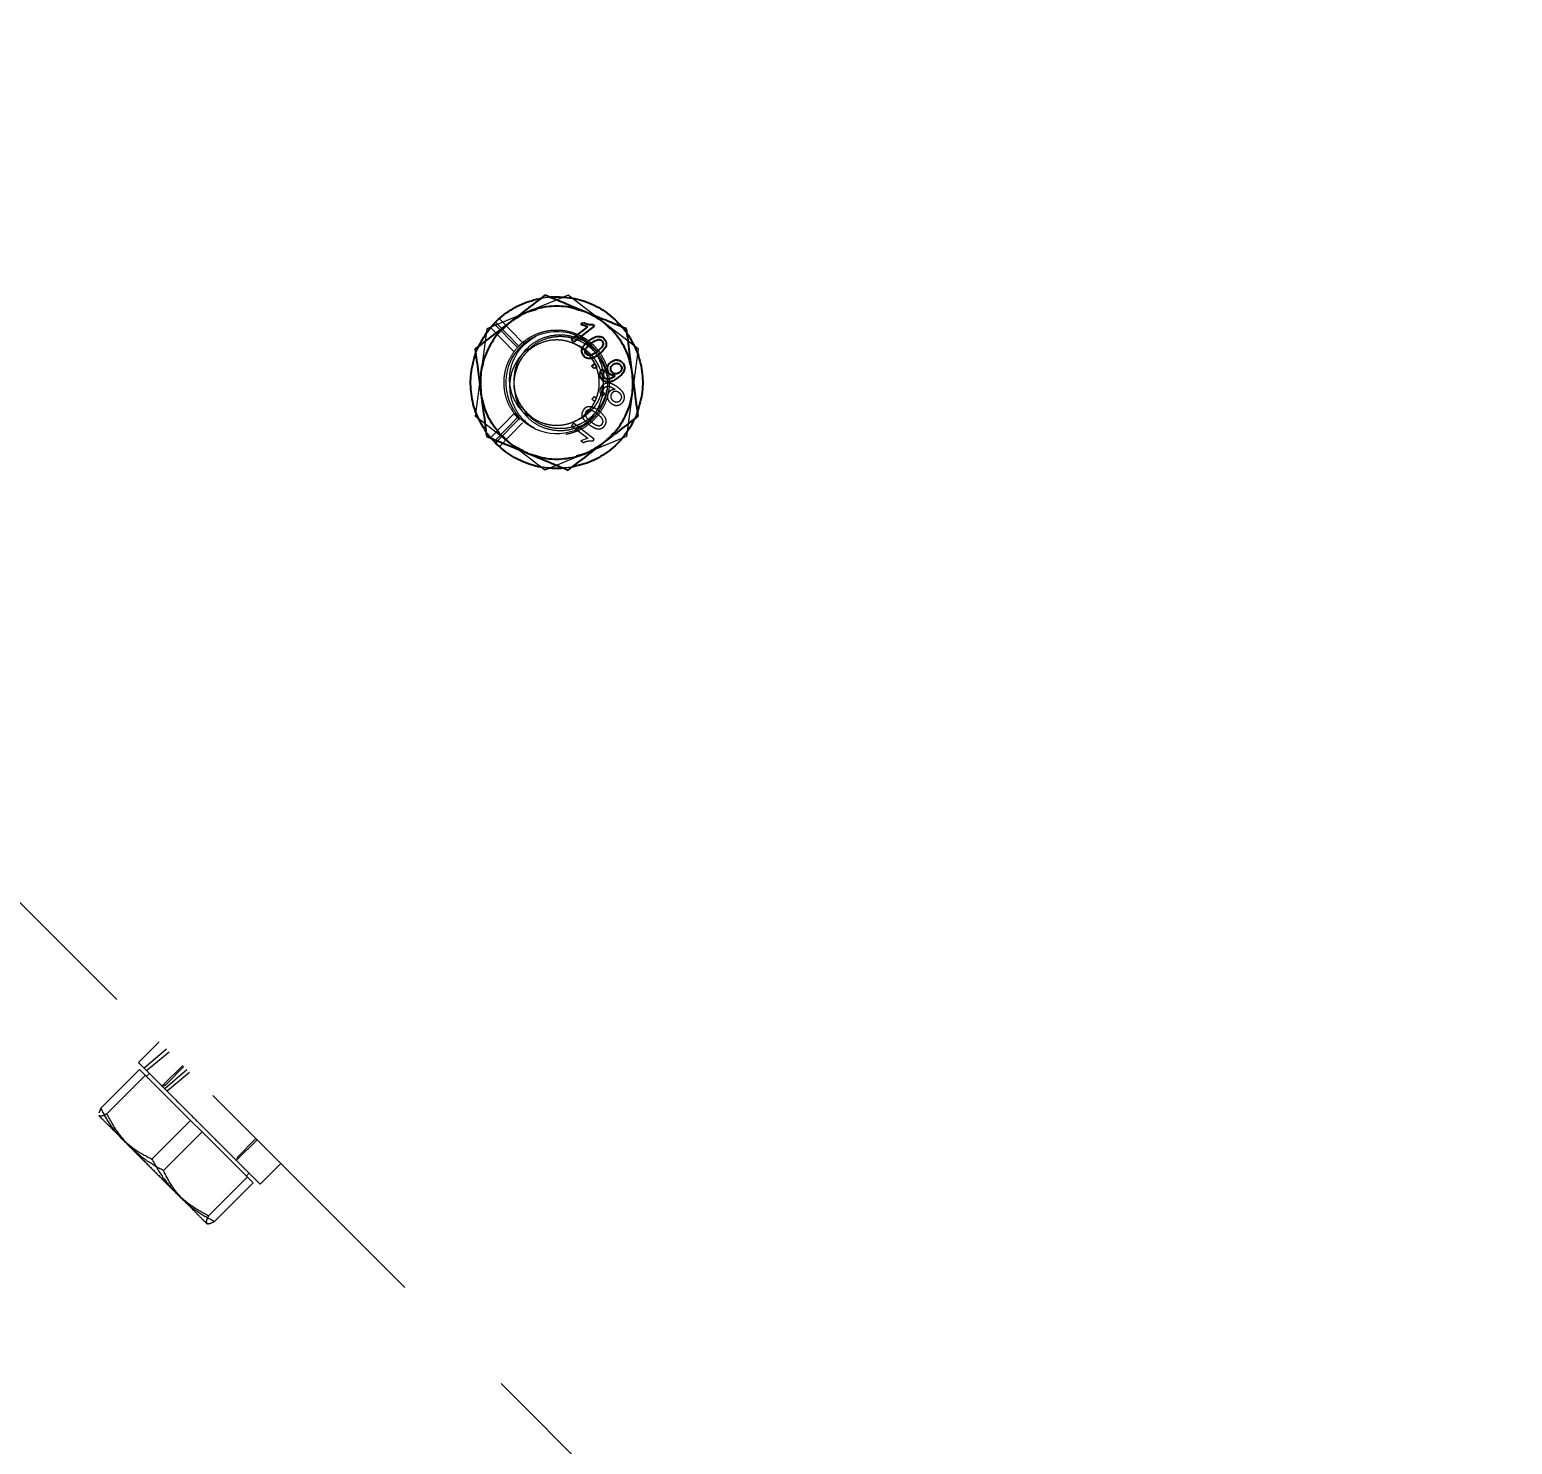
# Model space of a CAD drawing. Header units: millimetres. Extents: x 861 to 27901, y 673 to 17923.
# Drawn here: x 10278 to 10508.9, y 6125.5 to 6345.8 of the extents above; entities that cross this region are included whole.
import ezdxf

# ---------------------------------------------------------------- set-up
doc = ezdxf.new("R2010")
doc.units = ezdxf.units.MM
doc.header["$LTSCALE"] = 33.3
doc.linetypes.add('HIDDEN', pattern=[1.905, 1.27, -0.635])
doc.layers.add('CAPA_1', color=7, linetype='Continuous')
doc.styles.add('SLDTEXTSTYLE0', font='TXT', dxfattribs={"width": 0.75})
doc.dimstyles.new('SLDDIMSTYLE0', dxfattribs={"dimtxt": 66.6, "dimasz": 66.6, "dimexe": 0, "dimexo": 0.0625, "dimgap": 16.65, "dimtad": 2, "dimdec": 0, "dimlfac": 1.261261, "dimrnd": 1e-09, "dimzin": 12, "dimdsep": 46, "dimtxsty": 'SLDTEXTSTYLE0', "dimsah": 1, "dimcen": 0.09, "dimadec": 0, "dimazin": 3, "dimtfac": 1, "dimtdec": 0, "dimtofl": 0, "dimtmove": 0, "dimatfit": 3, "dimfxl": 1, "dimfrac": 2, "dimtolj": 1, "dimtzin": 12, "dimarcsym": 0})

# ---------------------------------------------------------------- blocks, each defined once
blk = doc.blocks.new('_D_13')
at = {"layer": 'CAPA_1', "transparency": 16777216}
for p, q in [((9823.17, 6912.25), (14695.32, 6912.25)), ((14662.02, 6912.25), (14662.02, 5357.98)), ((14240.18, 5357.98), (14695.32, 5357.98))]:
    blk.add_line(p, q, dxfattribs=at)
for points in [[(14662.02, 6912.25), (14651.77, 6845.65), (14672.27, 6845.65)], [(14662.02, 5357.98), (14672.27, 5424.58), (14651.77, 5424.58)]]:
    blk.add_solid(points, dxfattribs=at)
at = {"layer": 'CAPA_1', "transparency": 16777216, "insert": (14576.17, 6036.69), "char_height": 66.6, "attachment_point": 1, "rotation": 90, "style": 'SLDTEXTSTYLE0'}
blk.add_mtext('1960', dxfattribs=at)
blk = doc.blocks.new('_D_14')
at = {"layer": 'CAPA_1', "transparency": 16777216}
for p, q in [((9780.88, 6954.54), (9780.88, 7862.55)), ((10855.14, 5883.49), (10855.14, 7862.55)), ((9780.88, 7829.25), (10855.14, 7829.25))]:
    blk.add_line(p, q, dxfattribs=at)
for points in [[(9780.88, 7829.25), (9847.48, 7819.01), (9847.48, 7839.5)], [(10855.14, 7829.25), (10788.54, 7839.5), (10788.54, 7819.01)]]:
    blk.add_solid(points, dxfattribs=at)
at = {"layer": 'CAPA_1', "transparency": 16777216, "insert": (10219.59, 7915.1), "char_height": 66.6, "attachment_point": 1, "style": 'SLDTEXTSTYLE0'}
blk.add_mtext('1355', dxfattribs=at)

msp = doc.modelspace()

# ---------------------------------------------------------------- linework, layer by layer
at = {"color": 1, "linetype": 'HIDDEN', "lineweight": 18}
for p, q in [((10082.27, 6404.09), (10424.82, 6061.54)), ((10361.88, 6304.43), (10349.18, 6299.2)), ((10357.09, 6303.81), (10357.96, 6304.03)), ((10357.68, 6303.99), (10358.92, 6304.16)), ((10358.23, 6304.07), (10359.56, 6304.14)), ((10372.76, 6296.06), (10361.88, 6304.43)), ((10355.53, 6301.81), (10357.01, 6302.21)), ((10363.12, 6302.21), (10364.48, 6301.84)), ((10349.78, 6299.39), (10353.44, 6295.64)), ((10349.94, 6299.51), (10350.32, 6299.99)), ((10350.32, 6299.99), (10353.95, 6296.27)), ((10350.55, 6300.24), (10351.13, 6300.79)), ((10354.18, 6296.52), (10350.55, 6300.24)), ((10351.13, 6300.79), (10351.6, 6301.13)), ((10354.77, 6297.06), (10351.13, 6300.79)), ((10352.73, 6300.16), (10351.73, 6299.16)), ((10367.32, 6300.24), (10368.4, 6299.16)), ((10370.07, 6299.67), (10371.18, 6298.22)), ((10370.28, 6299.47), (10371.04, 6298.48)), ((10349.18, 6299.2), (10347.37, 6285.58)), ((10347.64, 6295.76), (10348.27, 6297.03)), ((10354.77, 6297.06), (10354.18, 6296.52)), ((10354.9, 6297.16), (10354.77, 6297.06)), ((10357.68, 6297.02), (10357.53, 6296.94)), ((10365.08, 6296.93), (10364.9, 6297.1)), ((10347.34, 6294.78), (10347.55, 6295.54)), ((10347.46, 6295.34), (10347.94, 6296.5)), ((10372.76, 6296.06), (10370.95, 6282.44)), ((10348.68, 6293.87), (10348.28, 6292.39)), ((10371.45, 6293.87), (10371.82, 6292.51)), ((10348.68, 6287.77), (10348.31, 6289.13)), ((10365.89, 6288.64), (10365.57, 6288.23)), ((10365.57, 6288.23), (10365.99, 6287.91)), ((10366.31, 6288.32), (10365.89, 6288.64)), ((10367.19, 6288.7), (10367.55, 6289.08)), ((10367.72, 6288.91), (10367.93, 6289.79)), ((10369.1, 6289.8), (10369.18, 6289.73)), ((10371.85, 6289.25), (10371.45, 6287.77)), ((10358.25, 6277.21), (10347.37, 6285.58)), ((10349.78, 6282.25), (10353.44, 6286)), ((10353.42, 6286.05), (10354.3, 6285.02)), ((10353.95, 6285.37), (10353.44, 6286)), ((10354.69, 6287), (10355.07, 6286.47)), ((10372.67, 6286.3), (10372.19, 6285.15)), ((10372.81, 6286.92), (10372.39, 6285.63)), ((10350.62, 6281.35), (10349.06, 6283.2)), ((10350.54, 6281.88), (10353.95, 6285.37)), ((10354.18, 6285.13), (10350.88, 6281.74)), ((10354.77, 6284.58), (10351.13, 6280.85)), ((10362.71, 6284.5), (10362.39, 6284.09)), ((10362.39, 6284.09), (10364.9, 6282.15)), ((10365.93, 6282.02), (10362.71, 6284.5)), ((10364.61, 6284.37), (10365.14, 6284.75)), ((10372.29, 6285.39), (10371.87, 6284.62)), ((10349.78, 6282.25), (10349.09, 6283.16)), ((10352.81, 6281.4), (10351.73, 6282.48)), ((10370.95, 6282.44), (10358.25, 6277.21)), ((10364.9, 6282.15), (10363.85, 6281.78)), ((10363.85, 6281.78), (10364.24, 6281.48)), ((10365.73, 6281.75), (10365.93, 6282.02)), ((10357.01, 6279.43), (10355.65, 6279.8)), ((10364.6, 6279.83), (10363.12, 6279.43)), ((10362.52, 6277.67), (10360.69, 6277.49)), ((10362.45, 6277.65), (10361.21, 6277.48)), ((10298.18, 6188.18), (10294.96, 6184.96)), ((10299.33, 6187.03), (10295.85, 6184.07)), ((10296.22, 6183.69), (10299.74, 6186.61)), ((10301.85, 6184.5), (10298.72, 6181.37)), ((10302.04, 6184.32), (10299.27, 6181.55)), ((10289.13, 6177.85), (10295.15, 6183.87)), ((10296.05, 6182.97), (10290.03, 6176.95)), ((10295.15, 6183.87), (10312.8, 6166.22)), ((10296.66, 6183.26), (10296.21, 6182.81)), ((10299.12, 6180.97), (10302.48, 6183.87)), ((10299.47, 6180.62), (10302.9, 6183.46)), ((10289.13, 6177.85), (10288.8, 6177.05)), ((10288.77, 6176.77), (10288.79, 6176.68)), ((10288.82, 6176.78), (10288.83, 6176.65)), ((10303.07, 6175.95), (10297.05, 6169.93)), ((10304.88, 6174.14), (10298.86, 6168.12)), ((10310.3, 6169.79), (10313.43, 6172.92)), ((10310.48, 6170.34), (10313.25, 6173.11)), ((10313.89, 6166.03), (10317.11, 6169.25)), ((10311.9, 6167.12), (10305.88, 6161.1)), ((10312.8, 6166.22), (10306.78, 6160.2)), ((10311.74, 6167.28), (10312.19, 6167.73)), ((10305.61, 6159.86), (10305.7, 6159.84))]:
    msp.add_line(p, q, dxfattribs=at)
at = {"color": 7, "linetype": 'Continuous', "lineweight": 25}
for p, q in [((10362.39, 6297.55), (10364.9, 6299.49)), ((10365.93, 6299.62), (10362.71, 6297.14)), ((10363.85, 6299.86), (10364.24, 6300.16)), ((10364.9, 6299.49), (10363.85, 6299.86)), ((10365.73, 6299.89), (10365.93, 6299.62)), ((10362.71, 6297.14), (10362.39, 6297.55)), ((10365.57, 6293.41), (10365.99, 6293.73)), ((10365.89, 6293), (10365.57, 6293.41)), ((10366.31, 6293.32), (10365.89, 6293)), ((10365.99, 6293.73), (10366.31, 6293.32)), ((10367.19, 6292.94), (10367.55, 6292.56)), ((10369.1, 6291.85), (10369.18, 6291.91)), ((10350.32, 6281.65), (10349.78, 6282.25)), ((10350.32, 6281.65), (10350.54, 6281.88)), ((10350.55, 6281.41), (10350.88, 6281.74))]:
    msp.add_line(p, q, dxfattribs=at)
at = {"color": 1, "linetype": 'HIDDEN', "lineweight": 18}
for centre, radius, start, end in [((10360.07, 6290.82), 7.93, 37.5876, 307.5876), ((10298.82, 6182), 0.634, 260.9798, 315), ((10310.93, 6169.89), 0.634, 135, 189.0202)]:
    msp.add_arc(centre, radius, start, end, dxfattribs=at)
at = {"color": 7, "linetype": 'Continuous', "lineweight": 25}
for points in [[(10347.94, 6296.5), (10348.46, 6297.43), (10349.49, 6299.3), (10351.83, 6301.52), (10354.58, 6303.21), (10356.65, 6303.73), (10357.68, 6303.99)], [(10358.92, 6304.16), (10359.98, 6304.18), (10362.12, 6304.21), (10365.21, 6303.3), (10368.05, 6301.77), (10369.54, 6300.24), (10370.28, 6299.47)], [(10364.6, 6301.81), (10363.61, 6302.14), (10361.63, 6302.78), (10358.48, 6302.73), (10355.42, 6301.96), (10353.68, 6300.82), (10352.81, 6300.24)], [(10371.85, 6292.39), (10371.64, 6293.41), (10371.21, 6295.45), (10369.58, 6298.15), (10367.39, 6300.41), (10365.53, 6301.35), (10364.6, 6301.81)], [(10352.81, 6300.24), (10352.04, 6299.55), (10350.49, 6298.16), (10348.96, 6295.4), (10348.1, 6292.37), (10348.22, 6290.29), (10348.28, 6289.25)], [(10371.04, 6298.48), (10371.59, 6297.57), (10372.69, 6295.74), (10373.45, 6292.6), (10373.54, 6289.38), (10372.96, 6287.32), (10372.67, 6286.3)], [(10349.09, 6283.16), (10348.54, 6284.07), (10347.44, 6285.9), (10346.68, 6289.04), (10346.59, 6292.26), (10347.17, 6294.32), (10347.46, 6295.34)], [(10367.32, 6281.4), (10368.09, 6282.09), (10369.64, 6283.48), (10371.17, 6286.24), (10372.03, 6289.27), (10371.91, 6291.35), (10371.85, 6292.39)], [(10355.53, 6279.83), (10354.6, 6280.29), (10352.74, 6281.23), (10350.55, 6283.49), (10348.92, 6286.19), (10348.49, 6288.23), (10348.28, 6289.25)], [(10372.19, 6285.15), (10371.67, 6284.21), (10370.64, 6282.34), (10368.3, 6280.12), (10365.55, 6278.43), (10363.48, 6277.91), (10362.45, 6277.65)], [(10361.21, 6277.48), (10360.23, 6277.46), (10358.27, 6277.41), (10355.41, 6278.17), (10352.74, 6279.45), (10351.28, 6280.75), (10350.55, 6281.41)], [(10355.53, 6279.83), (10356.52, 6279.5), (10358.5, 6278.86), (10361.65, 6278.91), (10364.71, 6279.68), (10366.45, 6280.82), (10367.32, 6281.4)]]:
    msp.add_open_spline(points, degree=3, dxfattribs=at)
for points, knots in [([(10358.25, 6304.43), (10357.3, 6303.7), (10355.52, 6302.33), (10353.67, 6300.91), (10352.81, 6300.24)], [0, 0, 0, 0, 0.532771, 1, 1, 1, 1]), ([(10364.6, 6301.81), (10363.59, 6302.23), (10361.44, 6303.12), (10359.36, 6303.98), (10358.25, 6304.43)], [0, 0, 0, 0, 0.467229, 1, 1, 1, 1]), ([(10370.95, 6299.2), (10369.84, 6299.65), (10367.76, 6300.51), (10365.6, 6301.4), (10364.6, 6301.81)], [0, 0, 0, 0, 0.532771, 1, 1, 1, 1]), ([(10352.81, 6300.24), (10351.95, 6299.58), (10350.11, 6298.16), (10348.32, 6296.79), (10347.37, 6296.06)], [0, 0, 0, 0, 0.467229, 1, 1, 1, 1]), ([(10364.24, 6300.16), (10364.47, 6300.06), (10364.95, 6299.85), (10365.47, 6299.87), (10365.73, 6299.89)], [0, 0, 0, 0, 0.500866, 1, 1, 1, 1]), ([(10364.01, 6296), (10364.07, 6296.13), (10364.17, 6296.4), (10364.54, 6296.86), (10364.87, 6297.14), (10365.1, 6297.33)], [0, 0, 0, 0, 0.249754, 0.499871, 1, 1, 1, 1]), ([(10365.1, 6297.33), (10365.28, 6297.46), (10365.65, 6297.73), (10366.19, 6297.98), (10366.65, 6298.04), (10367, 6297.98), (10367.3, 6297.81), (10367.45, 6297.64), (10367.53, 6297.55)], [0, 0, 0, 0, 0.2504817, 0.5003456, 0.6317049, 0.7502211, 0.8749867, 1, 1, 1, 1]), ([(10365.41, 6296.91), (10365.6, 6297.05), (10365.87, 6297.25), (10366.27, 6297.46), (10366.49, 6297.51), (10366.6, 6297.53)], [0, 0, 0, 0, 0.500372, 0.750515, 1, 1, 1, 1]), ([(10367.15, 6297.27), (10367.2, 6297.2), (10367.28, 6297.06), (10367.3, 6296.8), (10367.24, 6296.56), (10366.96, 6296.14), (10366.63, 6295.88), (10366.37, 6295.67)], [0, 0, 0, 0, 0.124745, 0.249484, 0.374471, 0.499648, 1, 1, 1, 1]), ([(10366.6, 6297.53), (10366.65, 6297.53), (10366.76, 6297.52), (10366.91, 6297.47), (10367.05, 6297.39), (10367.12, 6297.31), (10367.15, 6297.27)], [0, 0, 0, 0, 0.250158, 0.500156, 0.750032, 1, 1, 1, 1]), ([(10367.53, 6297.55), (10367.59, 6297.46), (10367.72, 6297.26), (10367.81, 6296.92), (10367.78, 6296.57), (10367.49, 6295.94), (10367.04, 6295.56), (10366.69, 6295.26)], [0, 0, 0, 0, 0.1253733, 0.2506437, 0.3756975, 0.5011132, 1, 1, 1, 1]), ([(10371.85, 6292.39), (10371.71, 6293.47), (10371.4, 6295.77), (10371.11, 6298.01), (10370.95, 6299.2)], [0, 0, 0, 0, 0.467229, 1, 1, 1, 1]), ([(10347.37, 6296.06), (10347.53, 6294.87), (10347.83, 6292.63), (10348.13, 6290.33), (10348.28, 6289.25)], [0, 0, 0, 0, 0.532771, 1, 1, 1, 1]), ([(10364.26, 6295.04), (10364.16, 6295.18), (10364.02, 6295.4), (10363.99, 6295.7), (10363.99, 6295.87), (10364.01, 6295.95), (10364.01, 6296)], [0, 0, 0, 0, 0.498795, 0.749148, 0.874576, 1, 1, 1, 1]), ([(10366.69, 6295.26), (10366.5, 6295.12), (10366.13, 6294.85), (10365.6, 6294.61), (10365.14, 6294.55), (10364.79, 6294.6), (10364.48, 6294.77), (10364.33, 6294.95), (10364.26, 6295.04)], [0, 0, 0, 0, 0.2504758, 0.5003474, 0.6257683, 0.7501762, 0.8749697, 1, 1, 1, 1]), ([(10364.63, 6295.32), (10364.59, 6295.39), (10364.5, 6295.54), (10364.49, 6295.79), (10364.55, 6296.04), (10364.83, 6296.45), (10365.15, 6296.71), (10365.41, 6296.91)], [0, 0, 0, 0, 0.124696, 0.249462, 0.374432, 0.499637, 1, 1, 1, 1]), ([(10366.37, 6295.67), (10366.1, 6295.47), (10365.77, 6295.22), (10365.3, 6295.06), (10365.05, 6295.07), (10364.8, 6295.14), (10364.69, 6295.26), (10364.63, 6295.32)], [0, 0, 0, 0, 0.50041, 0.625613, 0.75058, 0.875344, 1, 1, 1, 1]), ([(10367.05, 6291.41), (10366.97, 6291.53), (10366.85, 6291.71), (10366.79, 6291.99), (10366.79, 6292.28), (10366.9, 6292.62), (10367.09, 6292.84), (10367.19, 6292.94)], [0, 0, 0, 0, 0.2498595, 0.3757184, 0.500481, 0.7498462, 1, 1, 1, 1]), ([(10367.55, 6292.56), (10367.49, 6292.49), (10367.38, 6292.37), (10367.3, 6292.17), (10367.3, 6292.02), (10367.32, 6291.89), (10367.36, 6291.78), (10367.41, 6291.71), (10367.44, 6291.68)], [0, 0, 0, 0, 0.276477, 0.499318, 0.623718, 0.749496, 0.874756, 1, 1, 1, 1]), ([(10368.19, 6292.32), (10368.15, 6292.39), (10368.05, 6292.52), (10367.98, 6292.76), (10367.95, 6293), (10367.98, 6293.25), (10368.06, 6293.48), (10368.22, 6293.77), (10368.4, 6293.93), (10368.53, 6294.04)], [0, 0, 0, 0, 0.125074, 0.250064, 0.373261, 0.500199, 0.624296, 0.750369, 1, 1, 1, 1]), ([(10368.66, 6292.48), (10368.6, 6292.57), (10368.51, 6292.71), (10368.48, 6292.92), (10368.48, 6293.08), (10368.52, 6293.24), (10368.62, 6293.43), (10368.74, 6293.54), (10368.82, 6293.61)], [0, 0, 0, 0, 0.2495205, 0.3738508, 0.4998888, 0.6240956, 0.7503154, 1, 1, 1, 1]), ([(10368.53, 6294.04), (10368.67, 6294.13), (10368.89, 6294.28), (10369.22, 6294.36), (10369.49, 6294.37), (10369.74, 6294.32), (10370.06, 6294.19), (10370.24, 6294), (10370.36, 6293.87)], [0, 0, 0, 0, 0.249869, 0.376454, 0.500348, 0.627239, 0.750824, 1, 1, 1, 1]), ([(10369.81, 6292.39), (10369.72, 6292.33), (10369.58, 6292.24), (10369.37, 6292.18), (10369.21, 6292.17), (10369.05, 6292.2), (10368.85, 6292.28), (10368.74, 6292.4), (10368.66, 6292.48)], [0, 0, 0, 0, 0.2499765, 0.3782222, 0.5003423, 0.6274524, 0.7508111, 1, 1, 1, 1]), ([(10368.82, 6293.61), (10368.92, 6293.67), (10369.11, 6293.8), (10369.4, 6293.84), (10369.62, 6293.81), (10369.84, 6293.73), (10369.96, 6293.61), (10370.03, 6293.52)], [0, 0, 0, 0, 0.2502504, 0.4998418, 0.6295763, 0.7506654, 1, 1, 1, 1]), ([(10370.36, 6293.87), (10370.42, 6293.78), (10370.55, 6293.59), (10370.63, 6293.26), (10370.63, 6292.92), (10370.51, 6292.49), (10370.16, 6292.02), (10369.82, 6291.74), (10369.64, 6291.6)], [0, 0, 0, 0, 0.125064, 0.25009, 0.37511, 0.500169, 0.749441, 1, 1, 1, 1]), ([(10370.03, 6293.52), (10370.09, 6293.43), (10370.18, 6293.29), (10370.2, 6293.07), (10370.18, 6292.91), (10370.13, 6292.76), (10370.02, 6292.57), (10369.89, 6292.46), (10369.81, 6292.39)], [0, 0, 0, 0, 0.249017, 0.372138, 0.499365, 0.623562, 0.749893, 1, 1, 1, 1]), ([(10369.64, 6291.6), (10369.44, 6291.46), (10369.05, 6291.17), (10368.47, 6290.92), (10367.98, 6290.88), (10367.62, 6290.96), (10367.29, 6291.14), (10367.13, 6291.32), (10367.05, 6291.41)], [0, 0, 0, 0, 0.250485, 0.500119, 0.627899, 0.750092, 0.874994, 1, 1, 1, 1]), ([(10367.44, 6291.68), (10367.49, 6291.62), (10367.59, 6291.5), (10367.81, 6291.4), (10368.04, 6291.36), (10368.51, 6291.47), (10368.84, 6291.68), (10369.1, 6291.85)], [0, 0, 0, 0, 0.125207, 0.25031, 0.375339, 0.50062, 1, 1, 1, 1]), ([(10369.18, 6291.91), (10369.09, 6291.9), (10368.9, 6291.9), (10368.63, 6291.98), (10368.38, 6292.11), (10368.25, 6292.25), (10368.19, 6292.32)], [0, 0, 0, 0, 0.2489432, 0.4994503, 0.7502849, 1, 1, 1, 1]), ([(10372.76, 6285.58), (10372.6, 6286.77), (10372.3, 6289.01), (10372, 6291.31), (10371.85, 6292.39)], [0, 0, 0, 0, 0.5327709, 1, 1, 1, 1]), ([(10348.28, 6289.25), (10348.42, 6288.17), (10348.73, 6285.87), (10349.02, 6283.63), (10349.18, 6282.44)], [0, 0, 0, 0, 0.467229, 1, 1, 1, 1]), ([(10367.32, 6281.4), (10368.18, 6282.06), (10370.02, 6283.48), (10371.81, 6284.85), (10372.76, 6285.58)], [0, 0, 0, 0, 0.467229, 1, 1, 1, 1]), ([(10349.18, 6282.44), (10350.29, 6281.99), (10352.38, 6281.13), (10354.53, 6280.24), (10355.53, 6279.83)], [0, 0, 0, 0, 0.532771, 1, 1, 1, 1]), ([(10361.88, 6277.21), (10362.83, 6277.94), (10364.61, 6279.31), (10366.46, 6280.73), (10367.32, 6281.4)], [0, 0, 0, 0, 0.532771, 1, 1, 1, 1]), ([(10355.53, 6279.83), (10356.54, 6279.41), (10358.69, 6278.52), (10360.77, 6277.67), (10361.88, 6277.21)], [0, 0, 0, 0, 0.467229, 1, 1, 1, 1])]:
    msp.add_open_spline(points, degree=3, knots=knots, dxfattribs=at)
at = {"color": 1, "linetype": 'HIDDEN', "lineweight": 18}
for points in [[(10353.44, 6286), (10353.16, 6286.44), (10352.59, 6287.32), (10352.07, 6288.82), (10351.84, 6290.38), (10351.9, 6291.96), (10352.27, 6293.5), (10352.92, 6294.93), (10353.84, 6296.22), (10354.99, 6297.31), (10356.32, 6298.16), (10357.79, 6298.74), (10359.34, 6299.03), (10360.92, 6299.02), (10362.47, 6298.7), (10363.93, 6298.1), (10365.25, 6297.23), (10366.37, 6296.12), (10367.27, 6294.82), (10367.9, 6293.37), (10368.24, 6291.83), (10368.29, 6290.25), (10368.03, 6288.69), (10367.48, 6287.21), (10366.65, 6285.87), (10365.59, 6284.7), (10364.32, 6283.76), (10362.89, 6283.08), (10361.36, 6282.68), (10359.79, 6282.58), (10358.22, 6282.79), (10356.72, 6283.29), (10355.34, 6284.06), (10354.56, 6284.77), (10354.18, 6285.13)], [(10354.8, 6286.77), (10354.35, 6287.52), (10353.45, 6289.02), (10353.32, 6291.71), (10354.16, 6294.22), (10355.91, 6296.22), (10358.29, 6297.4), (10360.94, 6297.58), (10363.46, 6296.73), (10365.46, 6294.98), (10366.64, 6292.59), (10366.82, 6289.94), (10365.97, 6287.42), (10364.22, 6285.42), (10361.84, 6284.24), (10359.2, 6284.07), (10356.63, 6284.89), (10355.41, 6286.14), (10354.8, 6286.77)], [(10366.35, 6295.66), (10366.64, 6295.23), (10367.23, 6294.37), (10367.77, 6292.89), (10368.04, 6291.34), (10367.96, 6290.3), (10367.93, 6289.78)], [(10354.8, 6286.77), (10354.56, 6287.13), (10354.06, 6287.85), (10353.62, 6289.09), (10353.38, 6290.38), (10353.45, 6291.25), (10353.48, 6291.69)], [(10288.83, 6176.65), (10288.95, 6176.52), (10289.2, 6176.28), (10290.27, 6175.2), (10291.76, 6173.72), (10293.05, 6172.43), (10293.69, 6171.78)], [(10293.69, 6171.78), (10294.38, 6171.09), (10295.76, 6169.71), (10297.99, 6167.48), (10300.17, 6165.3), (10301.44, 6164.04), (10302.07, 6163.41)]]:
    msp.add_open_spline(points, degree=3, dxfattribs=at)
for points, knots in [([(10356.43, 6285.27), (10356.08, 6285.43), (10354.96, 6285.94), (10353.63, 6287.65), (10352.71, 6290.02), (10352.7, 6292.58), (10353.46, 6294.76), (10354.8, 6296.71), (10356.07, 6297.55), (10356.83, 6298.06)], [0, 0, 0, 0, 0.073226, 0.23471, 0.3941, 0.554574, 0.712039, 0.827456, 1, 1, 1, 1]), ([(10353.48, 6291.69), (10353.53, 6292.16), (10353.63, 6293.08), (10354.24, 6294.64), (10355.36, 6296.21), (10357.1, 6297.5), (10359.08, 6298.21), (10361.18, 6298.35), (10363.24, 6297.89), (10365.03, 6296.97), (10365.94, 6296.07), (10366.35, 6295.66)], [0, 0, 0, 0, 0.081677, 0.16135, 0.291036, 0.413148, 0.534221, 0.654765, 0.776346, 0.898839, 1, 1, 1, 1]), ([(10354.8, 6286.77), (10355, 6286.54), (10355.49, 6285.95), (10356.2, 6285.4), (10356.85, 6285.01), (10357.3, 6284.77), (10357.89, 6284.53), (10358.32, 6284.41), (10358.56, 6284.35), (10358.57, 6284.35), (10358.57, 6284.35), (10358.57, 6284.35), (10358.57, 6284.35), (10358.57, 6284.35), (10358.58, 6284.35), (10358.59, 6284.34), (10358.62, 6284.34), (10358.69, 6284.32), (10358.9, 6284.28), (10359.62, 6284.17), (10360.43, 6284.16), (10361.21, 6284.28), (10361.67, 6284.37), (10362.17, 6284.51), (10362.62, 6284.69), (10362.89, 6284.81), (10363.16, 6284.94), (10363.51, 6285.13), (10363.98, 6285.45), (10364.43, 6285.8), (10364.82, 6286.18), (10365.2, 6286.6), (10365.6, 6287.12), (10365.9, 6287.62), (10366.06, 6287.97), (10366.19, 6288.24), (10366.34, 6288.61), (10366.5, 6289.15), (10366.62, 6289.71), (10366.7, 6290.31), (10366.72, 6290.91), (10366.68, 6291.46), (10366.62, 6291.93), (10366.55, 6292.27), (10366.5, 6292.47), (10366.43, 6292.73), (10366.31, 6293.09), (10366.11, 6293.59), (10365.89, 6294.02), (10365.68, 6294.38), (10365.33, 6294.89), (10364.79, 6295.53), (10364, 6296.21), (10363.21, 6296.69), (10362.48, 6297.02), (10361.78, 6297.25), (10361.08, 6297.4), (10360.36, 6297.47), (10359.13, 6297.46), (10357.37, 6297.04), (10355.45, 6295.77), (10354.01, 6293.92), (10353.66, 6292.43), (10353.48, 6291.69)], [0, 0, 0, 0, 0.025018, 0.062505, 0.073457, 0.087536, 0.104741, 0.12507, 0.12508, 0.125088, 0.125103, 0.125129, 0.125176, 0.125264, 0.125429, 0.125753, 0.126422, 0.127908, 0.131491, 0.144058, 0.187539, 0.197474, 0.209566, 0.225509, 0.240805, 0.248969, 0.250106, 0.265748, 0.281391, 0.297034, 0.312676, 0.325838, 0.344007, 0.365974, 0.374124, 0.375253, 0.390902, 0.40655, 0.422199, 0.437847, 0.456199, 0.471384, 0.483402, 0.495485, 0.499868, 0.500438, 0.516867, 0.531646, 0.544772, 0.556247, 0.566071, 0.595236, 0.625559, 0.651348, 0.670843, 0.691621, 0.711565, 0.729805, 0.750654, 0.81299, 0.875327, 0.937663, 1, 1, 1, 1]), ([(10367.93, 6291.86), (10367.83, 6292.23), (10367.65, 6292.97), (10367.22, 6293.92), (10366.72, 6294.75), (10366.13, 6295.5), (10365.2, 6296.42), (10364.22, 6297.06), (10363.36, 6297.44), (10362.88, 6297.62), (10362.36, 6297.78), (10361.34, 6297.99), (10359.8, 6298.03), (10357.86, 6297.52), (10356.29, 6296.65), (10355.61, 6295.81), (10355.36, 6295.49)], [0, 0, 0, 0, 0.069953, 0.139917, 0.190193, 0.248551, 0.31488, 0.430247, 0.459214, 0.488206, 0.524206, 0.559732, 0.679274, 0.802425, 0.926677, 1, 1, 1, 1]), ([(10362.92, 6298.22), (10363.74, 6297.73), (10365.15, 6296.88), (10366.63, 6294.8), (10367.35, 6292.81), (10367.33, 6291.43), (10367.32, 6290.93)], [0, 0, 0, 0, 0.314695, 0.54128, 0.834453, 1, 1, 1, 1]), ([(10357.23, 6296.79), (10356.6, 6296.52), (10355.18, 6295.91), (10353.63, 6294.01), (10352.71, 6291.62), (10352.7, 6289.06), (10353.46, 6286.88), (10354.8, 6284.94), (10356.07, 6284.09), (10356.83, 6283.58)], [0, 0, 0, 0, 0.123454, 0.276185, 0.426937, 0.578714, 0.727645, 0.836807, 1, 1, 1, 1]), ([(10362.92, 6283.42), (10363.74, 6283.91), (10365.15, 6284.76), (10366.64, 6286.84), (10367.33, 6288.89), (10367.41, 6291.19), (10366.8, 6293.45), (10365.48, 6295.25), (10364.04, 6296.35), (10363.2, 6296.71), (10362.78, 6296.88)], [0, 0, 0, 0, 0.165815, 0.285204, 0.439678, 0.538055, 0.684865, 0.841009, 0.920503, 1, 1, 1, 1]), ([(10367.32, 6290.71), (10367.17, 6289.89), (10366.84, 6288.18), (10365.47, 6286.39), (10364.04, 6285.29), (10363.2, 6284.93), (10362.78, 6284.76)], [0, 0, 0, 0, 0.315902, 0.654861, 0.827426, 1, 1, 1, 1]), ([(10367.05, 6290.23), (10366.97, 6290.11), (10366.85, 6289.93), (10366.79, 6289.65), (10366.79, 6289.36), (10366.9, 6289.02), (10367.09, 6288.8), (10367.19, 6288.7)], [0, 0, 0, 0, 0.249859, 0.375956, 0.500482, 0.749847, 1, 1, 1, 1]), ([(10369.64, 6290.04), (10369.44, 6290.18), (10369.05, 6290.47), (10368.47, 6290.72), (10367.98, 6290.76), (10367.62, 6290.68), (10367.29, 6290.5), (10367.13, 6290.32), (10367.05, 6290.23)], [0, 0, 0, 0, 0.250485, 0.500118, 0.62804, 0.750092, 0.874994, 1, 1, 1, 1]), ([(10367.44, 6289.96), (10367.49, 6290.02), (10367.59, 6290.14), (10367.81, 6290.24), (10368.04, 6290.28), (10368.51, 6290.18), (10368.84, 6289.96), (10369.1, 6289.8)], [0, 0, 0, 0, 0.125207, 0.25031, 0.375339, 0.50062, 1, 1, 1, 1]), ([(10353.48, 6289.95), (10353.53, 6289.48), (10353.63, 6288.56), (10354.24, 6287), (10355.36, 6285.43), (10357.1, 6284.14), (10359.08, 6283.43), (10361.18, 6283.29), (10363.24, 6283.75), (10365.03, 6284.67), (10365.94, 6285.57), (10366.35, 6285.98)], [0, 0, 0, 0, 0.081677, 0.161349, 0.291035, 0.413148, 0.534221, 0.654765, 0.776346, 0.898839, 1, 1, 1, 1]), ([(10367.93, 6289.78), (10367.83, 6289.41), (10367.65, 6288.67), (10367.22, 6287.72), (10366.72, 6286.89), (10366.13, 6286.14), (10365.2, 6285.22), (10364.22, 6284.58), (10363.36, 6284.2), (10362.88, 6284.02), (10362.36, 6283.87), (10361.34, 6283.65), (10359.8, 6283.61), (10357.85, 6284.12), (10356.06, 6285.16), (10355.22, 6286.23), (10354.8, 6286.77)], [0, 0, 0, 0, 0.066556, 0.133122, 0.180956, 0.23648, 0.299587, 0.409351, 0.436911, 0.464495, 0.498747, 0.532548, 0.646284, 0.763454, 0.881671, 1, 1, 1, 1]), ([(10367.93, 6289.78), (10367.83, 6289.27), (10367.64, 6288.25), (10367.14, 6287.19), (10366.73, 6286.53), (10366.52, 6286.2), (10366.28, 6285.89), (10366.08, 6285.65), (10365.89, 6285.44), (10365.54, 6285.06), (10365.18, 6284.77), (10364.9, 6284.54)], [0, 0, 0, 0, 0.249952, 0.499906, 0.562471, 0.625034, 0.687596, 0.750157, 0.77567, 0.825835, 1, 1, 1, 1]), ([(10367.55, 6289.08), (10367.49, 6289.15), (10367.38, 6289.27), (10367.3, 6289.47), (10367.3, 6289.62), (10367.32, 6289.79), (10367.39, 6289.89), (10367.44, 6289.96)], [0, 0, 0, 0, 0.2770743, 0.499914, 0.6248343, 0.7503808, 1, 1, 1, 1]), ([(10368.19, 6289.32), (10368.17, 6289.28), (10368.12, 6289.22), (10368.04, 6289.08), (10367.98, 6288.88), (10367.95, 6288.64), (10367.98, 6288.39), (10368.06, 6288.16), (10368.22, 6287.87), (10368.4, 6287.71), (10368.53, 6287.6)], [0, 0, 0, 0, 0.062611, 0.125226, 0.250194, 0.373586, 0.500286, 0.62458, 0.750412, 1, 1, 1, 1]), ([(10369.18, 6289.73), (10369.09, 6289.74), (10368.9, 6289.74), (10368.63, 6289.66), (10368.38, 6289.53), (10368.25, 6289.39), (10368.19, 6289.32)], [0, 0, 0, 0, 0.24954, 0.50198, 0.751372, 1, 1, 1, 1]), ([(10368.66, 6289.16), (10368.6, 6289.07), (10368.51, 6288.93), (10368.48, 6288.72), (10368.48, 6288.56), (10368.52, 6288.4), (10368.62, 6288.21), (10368.74, 6288.1), (10368.82, 6288.03)], [0, 0, 0, 0, 0.2495203, 0.3735284, 0.4998884, 0.6237899, 0.7503157, 1, 1, 1, 1]), ([(10369.81, 6289.25), (10369.72, 6289.31), (10369.58, 6289.4), (10369.37, 6289.46), (10369.21, 6289.47), (10369.05, 6289.44), (10368.85, 6289.36), (10368.74, 6289.24), (10368.66, 6289.16)], [0, 0, 0, 0, 0.249977, 0.377915, 0.500342, 0.627106, 0.750811, 1, 1, 1, 1]), ([(10368.82, 6288.03), (10368.92, 6287.97), (10369.11, 6287.84), (10369.4, 6287.8), (10369.62, 6287.83), (10369.84, 6287.91), (10369.96, 6288.03), (10370.03, 6288.12)], [0, 0, 0, 0, 0.25025, 0.499841, 0.629288, 0.750666, 1, 1, 1, 1]), ([(10370.36, 6287.77), (10370.42, 6287.86), (10370.55, 6288.05), (10370.63, 6288.38), (10370.63, 6288.72), (10370.51, 6289.15), (10370.16, 6289.62), (10369.82, 6289.9), (10369.64, 6290.04)], [0, 0, 0, 0, 0.125064, 0.25009, 0.37511, 0.500169, 0.749441, 1, 1, 1, 1]), ([(10370.03, 6288.12), (10370.09, 6288.21), (10370.18, 6288.35), (10370.2, 6288.57), (10370.18, 6288.73), (10370.13, 6288.88), (10370.02, 6289.07), (10369.89, 6289.18), (10369.81, 6289.25)], [0, 0, 0, 0, 0.249017, 0.371845, 0.499365, 0.623226, 0.749892, 1, 1, 1, 1]), ([(10364.26, 6286.6), (10364.17, 6286.46), (10364.03, 6286.24), (10363.98, 6285.9), (10364, 6285.73), (10364.01, 6285.64)], [0, 0, 0, 0, 0.499036, 0.74951, 1, 1, 1, 1]), ([(10364.01, 6285.64), (10364.07, 6285.51), (10364.17, 6285.24), (10364.54, 6284.78), (10364.87, 6284.5), (10365.1, 6284.31)], [0, 0, 0, 0, 0.249754, 0.499871, 1, 1, 1, 1]), ([(10366.69, 6286.38), (10366.5, 6286.52), (10366.13, 6286.79), (10365.6, 6287.03), (10365.14, 6287.09), (10364.79, 6287.04), (10364.48, 6286.87), (10364.33, 6286.69), (10364.26, 6286.6)], [0, 0, 0, 0, 0.2504715, 0.5003388, 0.6261881, 0.7501805, 0.8749718, 1, 1, 1, 1]), ([(10364.63, 6286.32), (10364.59, 6286.25), (10364.5, 6286.1), (10364.49, 6285.85), (10364.55, 6285.61), (10364.83, 6285.19), (10365.15, 6284.93), (10365.41, 6284.73)], [0, 0, 0, 0, 0.124696, 0.249462, 0.374432, 0.499637, 1, 1, 1, 1]), ([(10366.37, 6285.97), (10366.1, 6286.17), (10365.77, 6286.42), (10365.3, 6286.58), (10365.05, 6286.57), (10364.8, 6286.5), (10364.69, 6286.38), (10364.63, 6286.32)], [0, 0, 0, 0, 0.50041, 0.625613, 0.75058, 0.875344, 1, 1, 1, 1]), ([(10367.15, 6284.37), (10367.2, 6284.44), (10367.28, 6284.58), (10367.3, 6284.84), (10367.24, 6285.08), (10366.96, 6285.5), (10366.63, 6285.76), (10366.37, 6285.97)], [0, 0, 0, 0, 0.124745, 0.249484, 0.374471, 0.499648, 1, 1, 1, 1]), ([(10367.53, 6284.09), (10367.59, 6284.18), (10367.72, 6284.38), (10367.81, 6284.72), (10367.78, 6285.07), (10367.49, 6285.7), (10367.04, 6286.08), (10366.69, 6286.38)], [0, 0, 0, 0, 0.125373, 0.250644, 0.375698, 0.501113, 1, 1, 1, 1]), ([(10368.53, 6287.6), (10368.67, 6287.51), (10368.89, 6287.36), (10369.22, 6287.28), (10369.49, 6287.27), (10369.74, 6287.32), (10370.06, 6287.45), (10370.24, 6287.64), (10370.36, 6287.77)], [0, 0, 0, 0, 0.249869, 0.376654, 0.500348, 0.627459, 0.750824, 1, 1, 1, 1]), ([(10365.1, 6284.31), (10365.28, 6284.18), (10365.65, 6283.91), (10366.19, 6283.66), (10366.65, 6283.6), (10367, 6283.66), (10367.3, 6283.83), (10367.45, 6284), (10367.53, 6284.09)], [0, 0, 0, 0, 0.250482, 0.500345, 0.631866, 0.750221, 0.874987, 1, 1, 1, 1]), ([(10365.41, 6284.73), (10365.6, 6284.59), (10365.87, 6284.4), (10366.27, 6284.18), (10366.49, 6284.13), (10366.6, 6284.11)], [0, 0, 0, 0, 0.5003723, 0.7505151, 1, 1, 1, 1]), ([(10366.6, 6284.11), (10366.65, 6284.11), (10366.76, 6284.12), (10366.91, 6284.17), (10367.02, 6284.24), (10367.1, 6284.31), (10367.13, 6284.35), (10367.15, 6284.37)], [0, 0, 0, 0, 0.250055, 0.499949, 0.749722, 0.874857, 1, 1, 1, 1]), ([(10364.24, 6281.48), (10364.47, 6281.59), (10364.95, 6281.79), (10365.47, 6281.77), (10365.73, 6281.75)], [0, 0, 0, 0, 0.500866, 1, 1, 1, 1]), ([(10368.4, 6282.48), (10368.07, 6282.06), (10367.71, 6281.61), (10367.22, 6281.33), (10367.19, 6281.31)], [0, 0, 0, 0, 0.928699, 1, 1, 1, 1]), ([(10294.99, 6184.93), (10295, 6184.92), (10295.01, 6184.91), (10295.44, 6184.48), (10296.21, 6183.71), (10297.29, 6182.63), (10298.64, 6181.28), (10300.2, 6179.72), (10301.92, 6178), (10303.74, 6176.18), (10305.58, 6174.34), (10307.38, 6172.54), (10309.07, 6170.85), (10310.58, 6169.34), (10311.86, 6168.05), (10312.87, 6167.04), (10313.55, 6166.37), (10313.88, 6166.04), (10313.86, 6166.06), (10313.85, 6166.07)], [0, 0, 0, 0, 0.04553, 0.107182, 0.168834, 0.230486, 0.292138, 0.353789, 0.415441, 0.477093, 0.538745, 0.600397, 0.662049, 0.723701, 0.785352, 0.847004, 0.908656, 0.970308, 1, 1, 1, 1]), ([(10292.34, 6173.14), (10291.74, 6173.81), (10290.47, 6175.23), (10289.59, 6176.95), (10289.13, 6177.85)], [0, 0, 0, 0, 0.476313, 1, 1, 1, 1]), ([(10290.03, 6176.95), (10289.73, 6176.8), (10289.16, 6176.53), (10288.94, 6176.61), (10288.83, 6176.65)], [0, 0, 0, 0, 0.523687, 1, 1, 1, 1]), ([(10293.69, 6171.78), (10293.02, 6172.53), (10291.6, 6174.1), (10290.57, 6175.97), (10290.03, 6176.95)], [0, 0, 0, 0, 0.476313, 1, 1, 1, 1]), ([(10292.34, 6173.14), (10293.02, 6172.53), (10294.43, 6171.26), (10296.15, 6170.39), (10297.05, 6169.93)], [0, 0, 0, 0, 0.476313, 1, 1, 1, 1]), ([(10298.86, 6168.12), (10297.88, 6168.66), (10296.01, 6169.69), (10294.44, 6171.11), (10293.69, 6171.78)], [0, 0, 0, 0, 0.523687, 1, 1, 1, 1]), ([(10297.05, 6169.93), (10297.59, 6168.95), (10298.62, 6167.08), (10300.04, 6165.51), (10300.71, 6164.76)], [0, 0, 0, 0, 0.523687, 1, 1, 1, 1]), ([(10302.07, 6163.41), (10301.46, 6164.09), (10300.19, 6165.5), (10299.32, 6167.22), (10298.86, 6168.12)], [0, 0, 0, 0, 0.476313, 1, 1, 1, 1]), ([(10300.71, 6164.76), (10301.46, 6164.09), (10303.03, 6162.66), (10304.9, 6161.64), (10305.88, 6161.1)], [0, 0, 0, 0, 0.476313, 1, 1, 1, 1]), ([(10306.78, 6160.2), (10305.88, 6160.66), (10304.16, 6161.54), (10302.74, 6162.81), (10302.07, 6163.41)], [0, 0, 0, 0, 0.523687, 1, 1, 1, 1]), ([(10302.07, 6163.41), (10302.63, 6162.84), (10303.77, 6161.71), (10304.91, 6160.56), (10305.56, 6159.92), (10305.55, 6159.93), (10305.55, 6159.93)], [0, 0, 0, 0, 0.2743286, 0.5486572, 0.8229859, 1, 1, 1, 1]), ([(10305.88, 6161.1), (10305.73, 6160.8), (10305.46, 6160.23), (10305.54, 6160.01), (10305.58, 6159.9)], [0, 0, 0, 0, 0.523687, 1, 1, 1, 1]), ([(10305.71, 6159.89), (10305.79, 6159.87), (10305.99, 6159.81), (10306.47, 6160.05), (10306.78, 6160.2)], [0, 0, 0, 0, 0.376916, 1, 1, 1, 1])]:
    msp.add_open_spline(points, degree=3, knots=knots, dxfattribs=at)

# ---------------------------------------------------------------- dimensions: what is measured, and where the dimension line sits
at = {"layer": 'CAPA_1'}
dim = msp.add_linear_dim(base=(10855.14, 7829.25), p1=(9780.88, 6912.25), p2=(10855.14, 5841.2), dimstyle='SLDDIMSTYLE0', dxfattribs=at)
dim.commit()
dim.dimension.update_dxf_attribs({"geometry": '_D_14', "text_midpoint": (10318.01, 7829.25), "dimtype": 160})
dim = msp.add_linear_dim(base=(14662.02, 5357.98), p1=(9780.88, 6912.25), p2=(14197.89, 5357.98), angle=90, dimstyle='SLDDIMSTYLE0', dxfattribs=at)
dim.commit()
dim.dimension.update_dxf_attribs({"geometry": '_D_13', "text_midpoint": (14662.02, 6135.11), "dimtype": 160})

doc.saveas('drawing.dxf')
